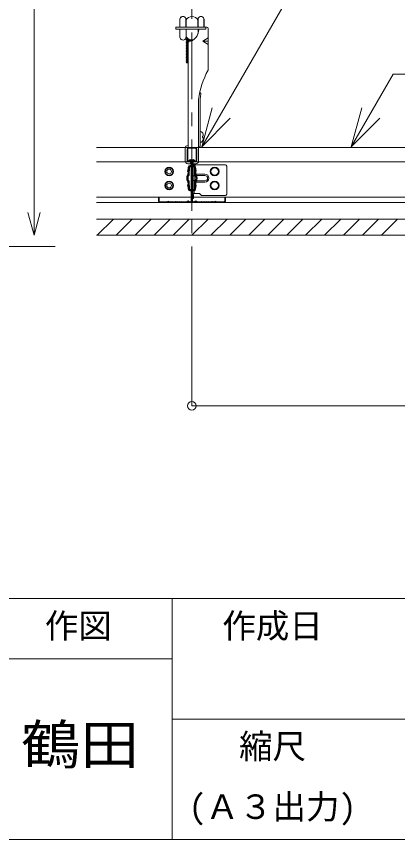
# Model space of a CAD drawing. Units: millimetres at full size, sheet at 1:10; details may follow other scales. Extents: x -2077 to 2023, y -1433 to 1417.
# Drawn here: x -314 to -29, y -1433 to -818 of the extents above; entities that cross this region are included whole.
import ezdxf
from ezdxf.enums import TextEntityAlignment as Align

# ---------------------------------------------------------------- set-up
doc = ezdxf.new("R2010")
doc.units = ezdxf.units.MM
doc.header["$LTSCALE"] = 10
doc.linetypes.add('CHAIN1', pattern=[8, 5, -1, 1, -1])
for name, color, linetype, lineweight in [('1-0_断面', 7, 'Continuous', 9), ('1-1_寸法', 7, 'Continuous', 9), ('1-2_文字', 7, 'Continuous', 9), ('F-0_図枠', 7, 'Continuous', 9)]:
    doc.layers.add(name, color=color, linetype=linetype, lineweight=lineweight)
doc.styles.add('ＭＳ ゴシック', font='')
doc.styles.get('ＭＳ ゴシック').set_extended_font_data('MS Gothic')

msp = doc.modelspace()

# ---------------------------------------------------------------- linework, layer by layer
at = {"layer": '1-0_断面', "color": 4, "linetype": 'CHAIN1'}
msp.add_line((-182.65, -109.77), (-182.65, -999.44), dxfattribs=at)
at = {"layer": '1-0_断面'}
for p, q in [((-191.65, -819.93), (-191.65, -825.9)), ((-191.55, -819.93), (-191.55, -825.9)), ((-187.15, -820.4), (-187.15, -825.9)), ((-187.05, -820.4), (-187.05, -825.9)), ((-178.15, -820.4), (-178.15, -825.9)), ((-178.05, -820.4), (-178.05, -825.9)), ((-173.65, -819.93), (-173.65, -825.9)), ((-173.55, -819.93), (-173.55, -825.9)), ((-172.15, -827.5), (-194.55, -827.5)), ((-191.55, -833.48), (-191.55, -827.5)), ((-187.05, -833), (-187.05, -827.5)), ((-178.05, -830.57), (-178.05, -827.5)), ((-172.15, -825.9), (-172.15, -827.5)), ((-170.55, -826.9), (-170.55, -858)), ((-187.05, -833.93), (-186.6, -833.61)), ((-187.05, -833.93), (-186.34, -833.9)), ((-187.05, -835.08), (-186.25, -834.5)), ((-187.05, -835.08), (-184.82, -834.99)), ((-187.05, -835.08), (-186.25, -835.65)), ((-187.05, -836.23), (-186.25, -835.65)), ((-187.05, -836.23), (-182.85, -836.06)), ((-186.25, -835.65), (-182.55, -835.5)), ((-174.57, -836.25), (-170.57, -836.25)), ((-187.05, -837.38), (-186.25, -836.8)), ((-187.05, -837.38), (-185.45, -837.32)), ((-187.05, -838.53), (-186.25, -837.95)), ((-187.05, -838.53), (-185.45, -838.47)), ((-187.05, -839.68), (-186.25, -839.1)), ((-187.05, -839.68), (-185.45, -839.62)), ((-187.05, -840.83), (-186.25, -840.25)), ((-187.05, -840.83), (-185.45, -840.77)), ((-187.05, -840.83), (-186.31, -841.36)), ((-187.05, -841.93), (-186.25, -841.35)), ((-187.05, -841.93), (-185.45, -841.87)), ((-186.31, -841.36), (-185.45, -841.32)), ((-185.45, -836.9), (-185.45, -915.9)), ((-187.05, -843.08), (-186.25, -842.5)), ((-187.05, -843.08), (-185.45, -843.02)), ((-187.05, -843.08), (-186.31, -843.6)), ((-187.05, -844.18), (-186.25, -843.6)), ((-187.05, -844.18), (-185.45, -844.12)), ((-187.05, -845.33), (-186.25, -844.75)), ((-187.05, -845.33), (-185.45, -845.27)), ((-187.05, -845.33), (-186.31, -845.85)), ((-187.05, -846.43), (-186.25, -845.85)), ((-187.05, -846.43), (-185.45, -846.37)), ((-187.05, -847.58), (-186.25, -847)), ((-187.05, -847.58), (-185.45, -847.52)), ((-187.05, -847.58), (-186.31, -848.1)), ((-187.05, -848.68), (-186.25, -848.1)), ((-186.31, -843.6), (-185.45, -843.57)), ((-186.31, -845.85), (-185.45, -845.82)), ((-186.31, -848.1), (-185.45, -848.07)), ((-187.05, -848.68), (-185.45, -848.62)), ((-187.05, -849.83), (-186.25, -849.25)), ((-187.05, -849.83), (-185.45, -849.77)), ((-187.05, -849.83), (-186.31, -850.35)), ((-187.05, -850.93), (-186.25, -850.35)), ((-187.05, -850.93), (-185.45, -850.86)), ((-187.05, -852.08), (-186.25, -851.5)), ((-187.05, -852.08), (-185.45, -852.01)), ((-187.05, -852.08), (-186.31, -852.6)), ((-186.31, -850.35), (-185.45, -850.32)), ((-186.31, -852.6), (-185.45, -852.57)), ((-177.65, -879.9), (-177.65, -925.9)), ((-176.55, -879.97), (-176.55, -914.8)), ((-176.35, -903.9), (-176.55, -903.9)), ((-174.85, -907.7), (-174.85, -908.1)), ((-174.35, -907.4), (-174.55, -907.4)), ((-174.35, -908.4), (-174.55, -908.4)), ((-174.35, -905.9), (-174.35, -907.4)), ((-174.35, -908.4), (-174.35, -909.9)), ((-253.81, -915.9), (641.05, -915.9)), ((-185.45, -914.3), (-185.65, -914.3)), ((-185.45, -915.9), (-185.55, -915.9)), ((-177.65, -915.9), (-185.45, -915.9)), ((-185.3, -915.9), (-180, -915.9)), ((-179.25, -915.9), (-179.25, -925.8)), ((-176.35, -911.9), (-176.55, -911.9)), ((-187.65, -916.3), (-187.65, -925.9)), ((-186.3, -916.9), (-186.3, -925.5)), ((-186.05, -916.4), (-186.05, -925.8)), ((-185.8, -925.5), (-185.8, -916.9)), ((-185.3, -916.4), (-180, -916.4)), ((-179.5, -925.5), (-179.5, -916.9)), ((-179, -916.9), (-179, -925.5)), ((-253.81, -926.5), (1689.45, -926.5)), ((-183.65, -927.9), (-185.65, -927.9)), ((-185.55, -926.3), (-183.65, -926.3)), ((-184.92, -925.84), (-184.18, -925.1)), ((-184.59, -926.21), (-183.83, -925.45)), ((-183.65, -926.3), (-183.65, -927.9)), ((-183.15, -925.73), (-183.15, -955.9)), ((-182.65, -925.73), (-182.65, -955.9)), ((-182.15, -925.73), (-182.15, -955.9)), ((-179.75, -926.3), (-181.65, -926.3)), ((-181.65, -926.3), (-181.65, -927.9)), ((-179.65, -927.9), (-181.65, -927.9)), ((-180.7, -926.21), (-181.46, -925.45)), ((-180.37, -925.84), (-181.11, -925.1)), ((-185.84, -933.37), (-185.48, -931.37)), ((-185.56, -933.89), (-185.84, -933.37)), ((-185.29, -933.37), (-185.84, -933.37)), ((-185.63, -936.16), (-185.56, -933.89)), ((-185.25, -933.89), (-185.56, -933.89)), ((-185.48, -931.37), (-185.45, -930.46)), ((-185.48, -931.37), (-184.98, -931.37)), ((-185.35, -933.7), (-184.99, -931.7)), ((-185.07, -934.22), (-185.35, -933.7)), ((-184.85, -933.7), (-185.35, -933.7)), ((-185.13, -936.18), (-185.07, -934.22)), ((-184.57, -934.22), (-185.07, -934.22)), ((-184.99, -931.7), (-184.95, -930.48)), ((-184.49, -931.7), (-184.99, -931.7)), ((-184.85, -933.7), (-184.49, -931.7)), ((-184.57, -934.22), (-184.85, -933.7)), ((-184.63, -936.19), (-184.45, -930.49)), ((-184.15, -929.2), (-183.15, -929.2)), ((-184.15, -929.7), (-183.15, -929.7)), ((-184.15, -930.2), (-183.15, -930.2)), ((-181.14, -929.2), (-182.15, -929.2)), ((-181.14, -929.7), (-182.15, -929.7)), ((-181.14, -930.2), (-182.15, -930.2)), ((-180.85, -928.7), (-181.95, -928.7)), ((-181.95, -928.7), (-181.95, -950.2)), ((-181.95, -930.2), (-180.95, -930.2)), ((-180.95, -950.2), (-180.95, -928.7)), ((-180.85, -928.7), (-157.65, -928.7)), ((-180.66, -936.19), (-180.84, -930.49)), ((-180.8, -931.7), (-180.3, -931.7)), ((-180.45, -933.7), (-180.8, -931.7)), ((-180.72, -934.22), (-180.45, -933.7)), ((-180.72, -934.22), (-180.22, -934.22)), ((-180.45, -933.7), (-179.95, -933.7)), ((-180.3, -931.7), (-180.34, -930.48)), ((-179.81, -931.37), (-180.31, -931.37)), ((-179.95, -933.7), (-180.3, -931.7)), ((-180.22, -934.22), (-179.95, -933.7)), ((-180.16, -936.18), (-180.22, -934.22)), ((-180.04, -933.89), (-179.73, -933.89)), ((-180, -933.37), (-179.46, -933.37)), ((-179.81, -931.37), (-179.84, -930.46)), ((-179.46, -933.37), (-179.81, -931.37)), ((-179.73, -933.89), (-179.46, -933.37)), ((-179.66, -936.16), (-179.73, -933.89)), ((-156.65, -929.7), (-156.65, -950.7)), ((-180.95, -936.9), (-181.95, -936.9)), ((-181.95, -940.5), (-180.95, -940.5)), ((-172.95, -935.7), (-180.95, -935.7)), ((-172.95, -936.7), (-180.95, -936.7)), ((-172.95, -940.7), (-180.95, -940.7)), ((-185.56, -943.51), (-185.84, -944.03)), ((-185.29, -944.03), (-185.84, -944.03)), ((-185.84, -944.03), (-185.48, -946.03)), ((-185.63, -941.25), (-185.56, -943.51)), ((-185.25, -943.51), (-185.56, -943.51)), ((-185.48, -946.03), (-184.98, -946.03)), ((-185.48, -946.03), (-185.45, -946.94)), ((-185.07, -943.19), (-185.35, -943.7)), ((-184.85, -943.7), (-185.35, -943.7)), ((-185.35, -943.7), (-184.99, -945.7)), ((-185.13, -941.23), (-185.25, -940.93)), ((-185.13, -941.23), (-185.07, -943.19)), ((-184.57, -943.19), (-185.07, -943.19)), ((-184.49, -945.7), (-184.99, -945.7)), ((-184.99, -945.7), (-184.95, -946.93)), ((-184.57, -943.19), (-184.85, -943.7)), ((-184.85, -943.7), (-184.49, -945.7)), ((-184.63, -941.21), (-184.45, -946.91)), ((-172.95, -941.7), (-180.95, -941.7)), ((-180.66, -941.21), (-180.84, -946.91)), ((-180.45, -943.7), (-180.8, -945.7)), ((-180.8, -945.7), (-180.3, -945.7)), ((-180.72, -943.19), (-180.45, -943.7)), ((-180.72, -943.19), (-180.22, -943.19)), ((-180.45, -943.7), (-179.95, -943.7)), ((-180.3, -945.7), (-180.34, -946.93)), ((-179.81, -946.03), (-180.31, -946.03)), ((-179.95, -943.7), (-180.3, -945.7)), ((-180.16, -941.23), (-180.22, -943.19)), ((-180.22, -943.19), (-179.95, -943.7)), ((-180.04, -943.51), (-179.73, -943.51)), ((-180, -944.03), (-179.46, -944.03)), ((-179.81, -946.03), (-179.84, -946.94)), ((-179.46, -944.03), (-179.81, -946.03)), ((-179.66, -941.25), (-179.73, -943.51)), ((-179.73, -943.51), (-179.46, -944.03)), ((1689.45, -952.9), (-253.81, -952.9)), ((-207.65, -955.9), (-207.65, -952.9)), ((-184.15, -947.2), (-183.15, -947.2)), ((-184.15, -947.7), (-183.15, -947.7)), ((-184.15, -948.2), (-183.15, -948.2)), ((-183.15, -950.8), (-181.45, -950.8)), ((-181.14, -947.2), (-182.15, -947.2)), ((-181.14, -947.7), (-182.15, -947.7)), ((-181.14, -948.2), (-182.15, -948.2)), ((-181.95, -947.2), (-180.95, -947.2)), ((-181.45, -953.8), (-181.45, -950.8)), ((-158.15, -952.9), (-158.15, -955.9)), ((-157.65, -952.9), (-158.15, -952.9)), ((-157.65, -955.9), (-157.65, -952.9)), ((1689.45, -956.9), (-253.81, -956.9)), ((-206.65, -956.4), (-200.92, -956.4)), ((-206.65, -956.9), (-200.92, -956.9)), ((-200.64, -956.21), (-200.78, -956.34)), ((-200.29, -956.56), (-200.42, -956.7)), ((-200, -956.56), (-199.87, -956.7)), ((-199.51, -956.34), (-199.65, -956.21)), ((-199.21, -956.4), (-199.37, -956.4)), ((-199.21, -956.9), (-199.37, -956.9)), ((-198.08, -956.4), (-197.51, -956.4)), ((-198.08, -956.9), (-197.51, -956.9)), ((-196.38, -956.4), (-195.81, -956.4)), ((-195.81, -956.9), (-196.38, -956.9)), ((-194.68, -956.4), (-194.11, -956.4)), ((-194.11, -956.9), (-194.68, -956.9)), ((-192.98, -956.4), (-192.41, -956.4)), ((-192.98, -956.9), (-192.41, -956.9)), ((-191.28, -956.4), (-190.71, -956.4)), ((-190.71, -956.9), (-191.28, -956.9)), ((-186.7, -956.4), (-189.58, -956.4)), ((-189.58, -956.9), (-186.71, -956.9)), ((-186.39, -956.26), (-186.23, -956.07)), ((-185.85, -956.4), (-186.01, -956.58)), ((-185.24, -956.4), (-185.08, -956.58)), ((-184.7, -956.26), (-184.86, -956.07)), ((-183.65, -956.4), (-184.39, -956.4)), ((-184.39, -956.9), (-183.65, -956.9)), ((-183.15, -953.8), (-181.45, -953.8)), ((-182.65, -963.1), (-182.65, -956.9)), ((-181.65, -956.4), (-180.9, -956.4)), ((-180.9, -956.9), (-181.65, -956.9)), ((-180.59, -956.26), (-180.43, -956.07)), ((-180.05, -956.4), (-180.21, -956.58)), ((-179.44, -956.4), (-179.28, -956.58)), ((-178.9, -956.26), (-179.06, -956.07)), ((-178.59, -956.4), (-175.71, -956.4)), ((-178.58, -956.9), (-175.71, -956.9)), ((-174.01, -956.4), (-174.58, -956.4)), ((-174.58, -956.9), (-174.01, -956.9)), ((-172.31, -956.4), (-172.88, -956.4)), ((-172.88, -956.9), (-172.31, -956.9)), ((-170.61, -956.4), (-171.18, -956.4)), ((-171.18, -956.9), (-170.61, -956.9)), ((-168.91, -956.4), (-169.48, -956.4)), ((-169.48, -956.9), (-168.91, -956.9)), ((-167.21, -956.4), (-167.78, -956.4)), ((-167.78, -956.9), (-167.21, -956.9)), ((-166.08, -956.4), (-165.92, -956.4)), ((-166.08, -956.9), (-165.92, -956.9)), ((-165.78, -956.34), (-165.64, -956.21)), ((-165.29, -956.56), (-165.42, -956.7)), ((-165, -956.56), (-164.87, -956.7)), ((-164.65, -956.21), (-164.51, -956.34)), ((-158.65, -956.4), (-164.37, -956.4)), ((-158.65, -956.9), (-164.37, -956.9)), ((1689.45, -969.4), (-253.81, -969.4)), ((-253.29, -981.4), (-241.29, -969.4)), ((-239.14, -981.4), (-227.14, -969.4)), ((-225, -981.4), (-213, -969.4)), ((-210.86, -981.4), (-198.86, -969.4)), ((-196.72, -981.4), (-184.72, -969.4)), ((-182.58, -981.4), (-170.58, -969.4)), ((-168.43, -981.4), (-156.43, -969.4)), ((-154.29, -981.4), (-142.29, -969.4)), ((-140.15, -981.4), (-128.15, -969.4)), ((-126.01, -981.4), (-114.01, -969.4)), ((-111.87, -981.4), (-99.87, -969.4)), ((-97.72, -981.4), (-85.72, -969.4)), ((-83.58, -981.4), (-71.58, -969.4)), ((-69.44, -981.4), (-57.44, -969.4)), ((-55.3, -981.4), (-43.3, -969.4)), ((-41.15, -981.4), (-29.15, -969.4)), ((1689.45, -981.4), (-253.81, -981.4))]:
    msp.add_line(p, q, dxfattribs=at)
for points in [[(-171.55, -825.9), (-194.55, -825.9), (-194.55, -827.5)], [(-187.05, -833.93), (-186.25, -834.5), (-185.68, -834.48)], [(-187.05, -836.23), (-186.25, -836.8), (-184.68, -836.74)], [(-170.57, -838.75), (-174.57, -836.25), (-170.57, -833.75)], [(-187.05, -837.38), (-186.25, -837.95), (-185.45, -837.92)], [(-187.05, -838.53), (-186.25, -839.1), (-185.45, -839.07)], [(-187.05, -839.68), (-186.25, -840.25), (-185.45, -840.22)], [(-187.05, -841.93), (-186.25, -842.5), (-185.45, -842.47)], [(-187.05, -844.18), (-186.25, -844.75), (-185.45, -844.72)], [(-187.05, -846.43), (-186.25, -847), (-185.45, -846.97)], [(-187.05, -848.68), (-186.25, -849.25), (-185.45, -849.22)], [(-187.05, -850.93), (-186.25, -851.5), (-185.45, -851.47)], [(-207.65, -952.9), (-207.15, -952.9), (-207.15, -955.9)], [(-181.95, -950.2), (-176.95, -950.2), (-175.45, -951.7), (-157.65, -951.7)]]:
    msp.add_lwpolyline(points, dxfattribs=at)
for centre, radius in [((-199.65, -933.7), 3.25), ((-199.65, -933.7), 2.75), ((-199.65, -933.7), 1.75), ((-165.65, -933.7), 3.25), ((-165.65, -933.7), 2.75), ((-199.65, -944.2), 3.25), ((-199.65, -944.2), 2.75), ((-199.65, -944.2), 1.75), ((-165.65, -944.2), 3.25), ((-165.65, -944.2), 2.75)]:
    msp.add_circle(centre, radius, dxfattribs=at)
for centre, radius, start, end in [((-189.4, -820.17), 2.26, 353.97442, 186.02558), ((-189.3, -820.17), 2.26, 353.97439, 173.97475), ((-182.65, -823.2), 5.3, 31.89079, 148.10921), ((-182.55, -823.2), 5.3, 31.89078, 148.10921), ((-175.9, -820.17), 2.26, 353.97442, 186.02558), ((-175.8, -820.17), 2.26, 6.02525, 186.02559), ((-187.06, -827.53), 9.51, 279.75018, 0.16072), ((-171.55, -826.9), 1, 0, 90), ((-189.3, -833.24), 2.26, 186.02525, 6.02561), ((-182.55, -830.2), 5.3, 211.89079, 278.20586), ((-117.16, -887.41), 60.95, 151.1513, 172.92321), ((-177.03, -875.98), 1.1, 345.42479, 78.8), ((-117.16, -887.41), 59.85, 169.26019, 172.8584), ((-176.35, -905.9), 2, 0, 90), ((-176.35, -909.9), 2, 270, 0), ((-174.55, -907.7), 0.3, 90, 180), ((-174.55, -908.1), 0.3, 180, 270), ((-185.65, -916.3), 2, 90, 180), ((-185.3, -916.9), 1, 90, 180), ((-185.55, -916.4), 0.5, 90, 180), ((-180, -916.9), 1, 0, 90), ((-177.65, -914.8), 1.1, 270, 0), ((-185.3, -916.9), 0.5, 90, 180), ((-180, -916.9), 0.5, 0, 90), ((-185.65, -925.9), 2, 180, 270), ((-185.3, -925.5), 1, 180, 315), ((-185.55, -925.8), 0.5, 180, 270), ((-185.3, -925.5), 0.5, 180, 317.84797), ((-183.55, -925.73), 0.9, 0, 135), ((-183.55, -925.73), 0.4, 0, 135), ((-181.75, -925.73), 0.9, 45, 180), ((-181.75, -925.73), 0.4, 45, 180), ((-180, -925.5), 1, 225, 0), ((-180, -925.5), 0.5, 222.15203, 0), ((-179.75, -925.8), 0.5, 270, 0), ((-179.65, -925.9), 2, 270, 0), ((-184.15, -930.5), 1.3, 90, 178.19815), ((-184.15, -930.5), 0.8, 90, 178.19815), ((-184.15, -930.5), 0.3, 90, 178.19815), ((-181.14, -930.5), 1.3, 1.80185, 90), ((-181.14, -930.5), 0.8, 1.80185, 90), ((-181.14, -930.5), 0.3, 1.80185, 90), ((-157.65, -929.7), 1, 0, 90), ((-182.55, -938.7), 4, 140.5317, 219.4683), ((-182.55, -938.7), 3.5, 140.5317, 219.4683), ((-182.55, -938.7), 3, 140.5317, 219.4683), ((-185.63, -936.16), 0.5, 320.5317, 358.19815), ((-185.63, -936.16), 1, 320.5317, 358.19815), ((-185.63, -941.25), 1, 1.80185, 39.4683), ((-179.66, -936.16), 1, 181.80185, 219.4683), ((-179.66, -941.25), 1, 140.5317, 178.19815), ((-182.75, -938.7), 3, 320.5317, 39.4683), ((-179.66, -936.16), 0.5, 181.80185, 219.4683), ((-182.75, -938.7), 3.5, 320.5317, 39.4683), ((-182.75, -938.7), 4, 320.5317, 39.4683), ((-172.95, -938.7), 3, 270, 90), ((-172.95, -938.7), 2, 270, 90), ((-184.15, -946.9), 1.3, 181.80185, 270), ((-184.15, -946.9), 0.8, 181.80185, 270), ((-184.15, -946.9), 0.3, 181.80185, 270), ((-181.14, -946.9), 0.3, 270, 358.19815), ((-181.14, -946.9), 0.8, 270, 358.19815), ((-181.14, -946.9), 1.3, 270, 358.19815), ((-179.66, -941.25), 0.5, 140.5317, 178.19815), ((-157.65, -950.7), 1, 270, 0), ((-206.65, -955.9), 1, 180, 270), ((-206.65, -955.9), 0.5, 180, 270), ((-200.92, -956.2), 0.2, 270, 315), ((-200.92, -956.2), 0.7, 270, 315), ((-200.15, -956.7), 0.7, 45, 135), ((-200.15, -956.7), 0.2, 45, 135), ((-199.37, -956.2), 0.7, 225, 270), ((-199.37, -956.2), 0.2, 225, 270), ((-199.21, -956.2), 0.2, 270, 308.94244), ((-199.21, -956.2), 0.7, 270, 308.94244), ((-198.65, -956.9), 0.7, 51.05756, 128.94244), ((-198.65, -956.9), 0.2, 53.1301, 128.94244), ((-198.08, -956.2), 0.7, 231.05756, 270), ((-198.08, -956.2), 0.2, 231.05756, 270), ((-197.51, -956.2), 0.2, 270, 308.94244), ((-197.51, -956.2), 0.7, 270, 308.94244), ((-196.95, -956.9), 0.7, 51.05756, 128.94244), ((-196.95, -956.9), 0.2, 51.05756, 126.8699), ((-196.38, -956.2), 0.7, 231.05756, 270), ((-196.38, -956.2), 0.2, 231.05756, 270), ((-195.81, -956.2), 0.2, 270, 308.94244), ((-195.81, -956.2), 0.7, 270, 308.94244), ((-195.25, -956.9), 0.7, 51.05756, 128.94244), ((-195.25, -956.9), 0.2, 51.05756, 126.8699), ((-194.68, -956.2), 0.7, 231.05756, 270), ((-194.68, -956.2), 0.2, 231.05756, 270), ((-194.11, -956.2), 0.2, 270, 308.94244), ((-194.11, -956.2), 0.7, 270, 308.94244), ((-193.55, -956.9), 0.7, 51.05756, 128.94244), ((-193.55, -956.9), 0.2, 51.05756, 126.8699), ((-192.98, -956.2), 0.7, 231.05756, 270), ((-192.98, -956.2), 0.2, 231.05756, 270), ((-192.41, -956.2), 0.2, 270, 308.94244), ((-192.41, -956.2), 0.7, 270, 308.94244), ((-191.85, -956.9), 0.7, 51.05756, 128.94244), ((-191.85, -956.9), 0.2, 51.05756, 126.8699), ((-191.28, -956.2), 0.7, 231.05756, 270), ((-191.28, -956.2), 0.2, 231.05756, 270), ((-190.71, -956.2), 0.2, 270, 308.94244), ((-190.71, -956.2), 0.7, 270, 308.94244), ((-190.15, -956.9), 0.7, 51.05756, 128.94244), ((-190.15, -956.9), 0.2, 51.05756, 126.8699), ((-189.58, -956.2), 0.7, 231.05756, 270), ((-189.58, -956.2), 0.2, 231.05756, 270), ((-186.7, -956), 0.4, 270, 320), ((-186.7, -956), 0.9, 270, 320), ((-185.55, -956.65), 0.9, 40, 140), ((-185.55, -956.65), 0.4, 40, 140), ((-184.39, -956), 0.9, 220, 270), ((-184.39, -956), 0.4, 220, 270), ((-183.65, -955.9), 1, 270, 0), ((-183.65, -955.9), 0.5, 270, 0), ((-181.65, -955.9), 1, 180, 270), ((-181.65, -955.9), 0.5, 180, 270), ((-180.9, -956), 0.4, 270, 320), ((-180.9, -956), 0.9, 270, 320), ((-179.75, -956.65), 0.9, 40, 140), ((-179.75, -956.65), 0.4, 40, 140), ((-178.59, -956), 0.9, 220, 270), ((-178.59, -956), 0.4, 220, 270), ((-175.71, -956.2), 0.2, 270, 308.94244), ((-175.71, -956.2), 0.7, 270, 308.94244), ((-175.15, -956.9), 0.7, 51.05756, 128.94244), ((-175.15, -956.9), 0.2, 53.1301, 128.94244), ((-174.58, -956.2), 0.7, 231.05756, 270), ((-174.58, -956.2), 0.2, 231.05756, 270), ((-174.01, -956.2), 0.2, 270, 308.94244), ((-174.01, -956.2), 0.7, 270, 308.94244), ((-173.45, -956.9), 0.7, 51.05756, 128.94244), ((-173.45, -956.9), 0.2, 53.1301, 128.94244), ((-172.88, -956.2), 0.7, 231.05756, 270), ((-172.88, -956.2), 0.2, 231.05756, 270), ((-172.31, -956.2), 0.2, 270, 308.94244), ((-172.31, -956.2), 0.7, 270, 308.94244), ((-171.75, -956.9), 0.7, 51.05756, 128.94244), ((-171.75, -956.9), 0.2, 53.1301, 128.94244), ((-171.18, -956.2), 0.7, 231.05756, 270), ((-171.18, -956.2), 0.2, 231.05756, 270), ((-170.61, -956.2), 0.2, 270, 308.94244), ((-170.61, -956.2), 0.7, 270, 308.94244), ((-170.05, -956.9), 0.7, 51.05756, 128.94244), ((-170.05, -956.9), 0.2, 53.1301, 128.94244), ((-169.48, -956.2), 0.7, 231.05756, 270), ((-169.48, -956.2), 0.2, 231.05756, 270), ((-168.91, -956.2), 0.2, 270, 308.94244), ((-168.91, -956.2), 0.7, 270, 308.94244), ((-168.35, -956.9), 0.7, 51.05756, 128.94244), ((-168.35, -956.9), 0.2, 53.1301, 128.94244), ((-167.78, -956.2), 0.7, 231.05756, 270), ((-167.78, -956.2), 0.2, 231.05756, 270), ((-167.21, -956.2), 0.2, 270, 308.94244), ((-167.21, -956.2), 0.7, 270, 308.94244), ((-166.65, -956.9), 0.7, 51.05756, 128.94244), ((-166.65, -956.9), 0.2, 51.05756, 126.8699), ((-166.08, -956.2), 0.7, 231.05756, 270), ((-166.08, -956.2), 0.2, 231.05756, 270), ((-165.92, -956.2), 0.2, 270, 315), ((-165.92, -956.2), 0.7, 270, 315), ((-165.15, -956.7), 0.7, 45, 135), ((-165.15, -956.7), 0.2, 45, 135), ((-164.37, -956.2), 0.7, 225, 270), ((-164.37, -956.2), 0.2, 225, 270), ((-158.65, -955.9), 0.5, 270, 0), ((-158.65, -955.9), 1, 270, 0)]:
    msp.add_arc(centre, radius, start, end, dxfattribs=at)
at = {"layer": '1-1_寸法'}
for q in [(-182.65, -992.84), (727.35, -1108.82)]:
    msp.add_line((-182.65, -1108.82), q, dxfattribs=at)
msp.add_circle((-182.65, -1108.82), 3.19, dxfattribs=at)
at = {"layer": '1-2_文字'}
for p, q in [((-300.49, -665.9), (-300.49, -981.4)), ((-106.6, -796.26), (-175.27, -915.2)), ((-32.31, -860.93), (-63.64, -915.2)), ((-32.31, -860.93), (92.03, -860.93)), ((-175.27, -915.2), (-167.51, -886.22)), ((-63.64, -915.2), (-55.87, -886.22)), ((-175.27, -915.2), (-154.06, -893.99)), ((-63.64, -915.2), (-42.42, -893.99)), ((-300.49, -981.4), (-305.09, -964.26)), ((-300.49, -981.4), (-295.9, -964.26)), ((-284.85, -989.77), (-341.61, -989.77))]:
    msp.add_line(p, q, dxfattribs=at)
at = {"layer": 'F-0_図枠'}
for p, q in [((-2077.43, -1252.82), (2022.57, -1252.82)), ((-197.43, -1432.82), (-197.43, -1252.82)), ((-1477.43, -1297.82), (-197.43, -1297.82)), ((1362.57, -1342.82), (-197.43, -1342.82)), ((-56.97, -1342.82), (-57.43, -1342.82)), ((-2077.43, -1432.82), (2022.57, -1432.82))]:
    msp.add_line(p, q, dxfattribs=at)

# ---------------------------------------------------------------- texts
at = {"layer": 'F-0_図枠', "style": 'ＭＳ ゴシック'}
for s, p in [('作図', (-292.43, -1287.82)), ('作成日', (-159.93, -1287.82)), ('縮尺', (-147.43, -1377.82)), ('(Ａ３出力)', (-184.93, -1422.95))]:
    msp.add_text(s, height=18.33, dxfattribs=at).set_placement(p, align=Align.BOTTOM_LEFT)
at = {"layer": 'F-0_図枠', "style": 'ＭＳ ゴシック', "width": 1.1}
msp.add_text('鶴田', height=29.33, dxfattribs=at).set_placement((-309.93, -1385.32), align=Align.BOTTOM_LEFT)

doc.saveas('drawing.dxf')
